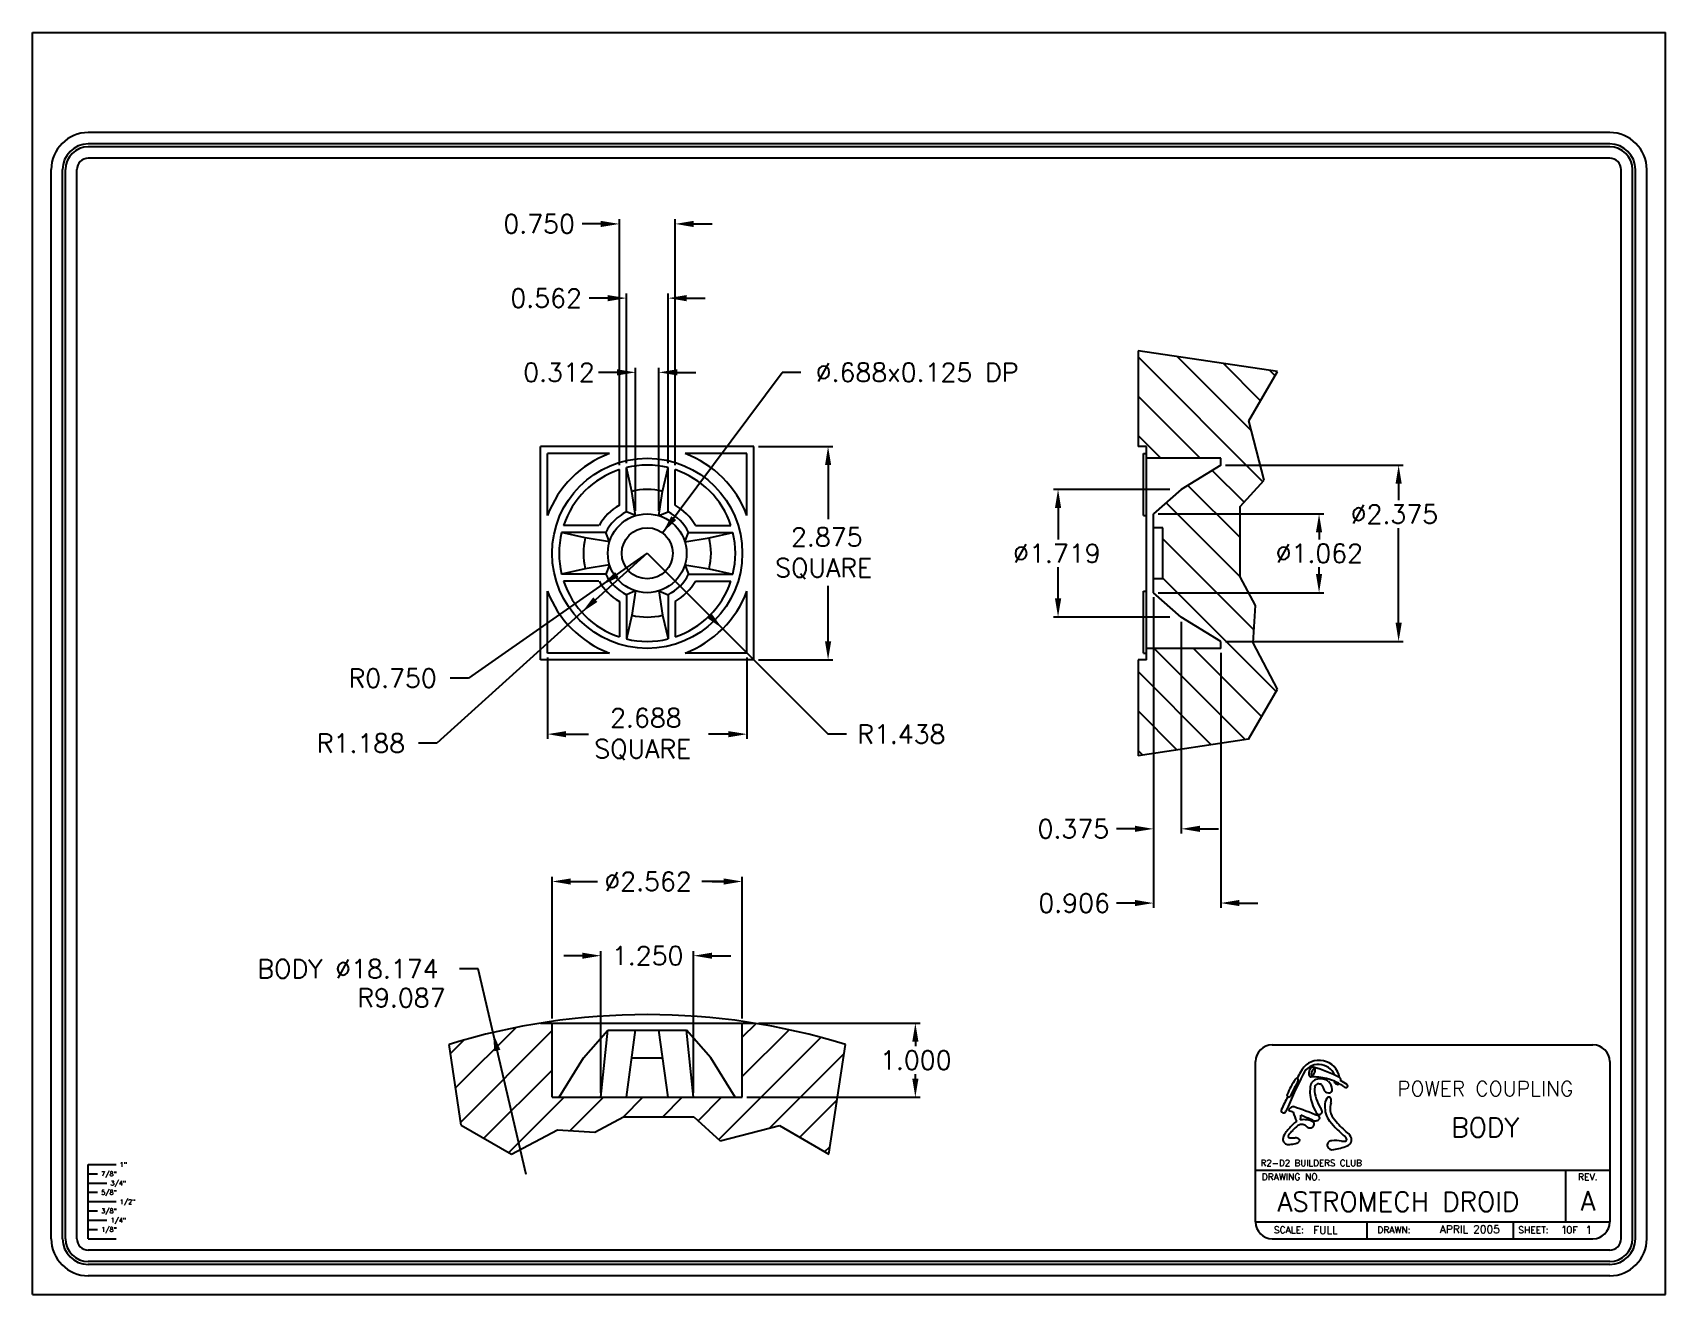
# Model space of a CAD drawing. Extents: x 0 to 22, y 0 to 17.
import ezdxf
from ezdxf.enums import TextEntityAlignment as Align

# ---------------------------------------------------------------- set-up
doc = ezdxf.new("R2010")
doc.units = 0
doc.layers.get('0').update_dxf_attribs({"linetype": 'CONTINUOUS'})
for name, color, linetype in [('BODY_-_POWER_COUPLING', 7, 'CONTINUOUS'), ('DIMENSIONS', 1, 'CONTINUOUS'), ('FORM', 5, 'CONTINUOUS')]:
    doc.layers.add(name, color=color, linetype=linetype)
doc.styles.get("Standard").update_dxf_attribs({"font": 'simplex.shx'})

msp = doc.modelspace()

# ---------------------------------------------------------------- linework, layer by layer
for p, q in [((0, 0), (0, 17)), ((0, 17), (22, 17)), ((22, 0), (22, 17)), ((9.718, 11.423), (6.843, 11.423)), ((6.843, 8.548), (6.843, 11.423)), ((6.937, 10.495), (6.937, 11.329)), ((7.771, 11.329), (6.937, 11.329)), ((9.625, 11.329), (8.791, 11.329)), ((9.625, 10.495), (9.625, 11.329)), ((9.718, 8.548), (9.718, 11.423)), ((6.937, 8.641), (6.937, 9.475)), ((9.625, 8.641), (9.625, 9.475)), ((7.771, 8.641), (6.937, 8.641)), ((9.625, 8.641), (8.791, 8.641)), ((9.718, 8.548), (6.843, 8.548)), ((0.75, 0.75), (0.75, 1.75)), ((0.75, 1.75), (1.125, 1.75)), ((0.75, 1.625), (0.875, 1.625)), ((0.75, 1.5), (1, 1.5)), ((0.75, 1.375), (0.875, 1.375)), ((0.75, 1.25), (1.125, 1.25)), ((0.75, 1.125), (0.875, 1.125)), ((0.75, 1), (1, 1)), ((0.75, 0.875), (0.875, 0.875)), ((0.75, 0.75), (1.125, 0.75)), ((0, 0), (22, 0))]:
    msp.add_line(p, q)
for radius in [1.281, 0.531, 0.344]:
    msp.add_circle((8.281, 9.985), radius)
for radius, start, end in [(1.188, 76.3122, 103.6878), (0.86, 76.0133, 104.0047), (0.625, 116.718, 153.282), (0.625, 26.718, 63.282), (1.188, 166.3122, 193.6878), (0.86, 166.0133, 194.0047), (0.86, 346.0133, 14.0047), (1.188, 346.3122, 13.6878), (0.625, 206.718, 243.282), (0.625, 296.718, 333.282), (0.86, 256.0133, 284.0047), (1.188, 256.3122, 283.6878)]:
    msp.add_arc((8.281, 9.985), radius, start, end)
at = {"layer": 'BODY_-_POWER_COUPLING'}
for p, q in [((16.775, 12.433), (14.895, 12.715)), ((14.895, 12.715), (14.895, 11.423)), ((16.578, 10.949), (14.895, 12.633)), ((16.424, 11.634), (15.422, 12.636)), ((16.547, 12.041), (16.046, 12.542)), ((16.389, 11.768), (16.775, 12.433)), ((16.742, 12.376), (16.67, 12.449)), ((15.731, 11.266), (14.895, 12.103)), ((16.596, 10.969), (16.389, 11.768)), ((15.201, 11.266), (14.895, 11.572)), ((15.009, 11.423), (14.895, 11.423)), ((14.969, 11.329), (15.009, 11.329)), ((14.969, 10.495), (14.969, 11.329)), ((15.009, 8.548), (15.009, 11.423)), ((16.009, 11.266), (15.009, 11.266)), ((16.009, 11.173), (16.009, 11.266)), ((7.906, 10.635), (7.906, 11.112)), ((8, 10.543), (8, 11.139)), ((8.073, 10.819), (8, 11.139)), ((8.489, 10.819), (8.562, 11.139)), ((8.562, 10.543), (8.562, 11.139)), ((8.656, 10.635), (8.656, 11.112)), ((16.009, 11.173), (15.478, 10.845)), ((16.325, 10.673), (15.895, 11.102)), ((8.125, 10.493), (8.073, 10.819)), ((8.437, 10.493), (8.489, 10.819)), ((15.478, 10.845), (15.103, 10.516)), ((16.271, 10.196), (15.567, 10.9)), ((16.271, 10.614), (16.596, 10.969)), ((16.271, 9.666), (15.272, 10.664)), ((16.271, 9.666), (16.271, 10.614)), ((7.631, 10.36), (7.154, 10.36)), ((8.125, 10.493), (8, 10.543)), ((8.437, 10.493), (8.562, 10.543)), ((8.93, 10.36), (9.408, 10.36)), ((14.969, 10.495), (15.009, 10.495)), ((15.103, 9.454), (15.103, 10.516)), ((7.723, 10.266), (7.127, 10.266)), ((7.447, 10.193), (7.127, 10.266)), ((7.773, 10.141), (7.447, 10.193)), ((7.773, 10.141), (7.723, 10.266)), ((8.789, 10.141), (8.839, 10.266)), ((8.789, 10.141), (9.115, 10.193)), ((8.839, 10.266), (9.435, 10.266)), ((9.115, 10.193), (9.435, 10.266)), ((15.228, 10.329), (15.103, 10.329)), ((15.228, 9.641), (15.228, 10.329)), ((16.458, 8.948), (15.228, 10.178)), ((7.447, 9.777), (7.127, 9.704)), ((7.723, 9.704), (7.127, 9.704)), ((7.773, 9.829), (7.447, 9.777)), ((7.773, 9.829), (7.723, 9.704)), ((8.789, 9.829), (8.839, 9.704)), ((8.789, 9.829), (9.115, 9.777)), ((8.839, 9.704), (9.435, 9.704)), ((9.115, 9.777), (9.435, 9.704)), ((7.631, 9.61), (7.154, 9.61)), ((8.125, 9.478), (8, 9.427)), ((8.125, 9.478), (8.073, 9.151)), ((8.437, 9.478), (8.562, 9.427)), ((8.437, 9.478), (8.489, 9.151)), ((8.93, 9.61), (9.408, 9.61)), ((14.969, 9.475), (15.009, 9.475)), ((14.969, 8.641), (14.969, 9.475)), ((15.228, 9.641), (15.103, 9.641)), ((16.754, 8.122), (15.228, 9.648)), ((16.478, 9.281), (16.271, 9.666)), ((7.906, 9.336), (7.906, 8.858)), ((8, 9.427), (8, 8.831)), ((8.562, 9.427), (8.562, 8.831)), ((8.656, 9.336), (8.656, 8.858)), ((15.478, 9.126), (15.103, 9.454)), ((16.448, 8.778), (16.478, 9.281)), ((8.073, 9.151), (8, 8.831)), ((8.489, 9.151), (8.562, 8.831)), ((16.009, 8.798), (15.478, 9.126)), ((14.969, 8.641), (15.009, 8.641)), ((16.009, 8.704), (15.009, 8.704)), ((16.343, 7.472), (15.111, 8.704)), ((16.56, 7.785), (15.642, 8.704)), ((16.009, 8.704), (16.009, 8.798)), ((16.773, 8.156), (16.448, 8.778)), ((15.009, 8.548), (14.895, 8.548)), ((14.895, 8.548), (14.895, 7.255)), ((15.882, 7.403), (14.895, 8.39)), ((16.384, 7.479), (16.773, 8.156)), ((15.421, 7.334), (14.895, 7.86)), ((16.384, 7.479), (14.895, 7.255)), ((14.96, 7.265), (14.895, 7.33)), ((5.699, 2.782), (6.513, 3.596)), ((5.768, 2.321), (7, 3.553)), ((6.843, 3.655), (9.718, 3.655)), ((7, 2.655), (7, 3.655)), ((7.421, 3.186), (7.75, 3.561)), ((7.656, 2.655), (7.75, 3.561)), ((7.75, 3.561), (8.812, 3.561)), ((8, 2.655), (8.125, 3.564)), ((8.562, 2.655), (8.437, 3.561)), ((9.14, 3.186), (8.812, 3.561)), ((8.906, 2.655), (8.812, 3.561)), ((9.562, 2.655), (9.562, 3.655)), ((9.562, 3.463), (9.749, 3.65)), ((9.562, 2.933), (10.195, 3.565)), ((5.774, 2.28), (5.611, 3.368)), ((5.63, 3.243), (5.815, 3.428)), ((9.245, 2.086), (10.622, 3.462)), ((10.729, 1.889), (10.951, 3.368)), ((7.093, 2.655), (7.421, 3.186)), ((8.073, 3.186), (8.489, 3.186)), ((9.468, 2.655), (9.14, 3.186)), ((9.93, 2.24), (10.932, 3.242)), ((6.081, 2.104), (7, 3.022)), ((6.418, 1.91), (7.163, 2.655)), ((7, 2.655), (9.562, 2.655)), ((7.244, 2.206), (7.693, 2.655)), ((7.962, 2.393), (8.224, 2.655)), ((8.492, 2.393), (8.754, 2.655)), ((8.969, 2.339), (9.284, 2.655)), ((10.337, 2.116), (10.838, 2.618)), ((5.774, 2.28), (6.452, 1.891)), ((6.452, 1.891), (7.074, 2.216)), ((7.074, 2.216), (7.577, 2.186)), ((7.577, 2.186), (7.962, 2.393)), ((7.962, 2.393), (8.909, 2.393)), ((8.909, 2.393), (9.265, 2.068)), ((9.265, 2.068), (10.064, 2.275)), ((10.064, 2.275), (10.729, 1.889)), ((10.672, 1.921), (10.744, 1.994))]:
    msp.add_line(p, q, dxfattribs=at)
for centre, radius, start, end in [((8.281, 9.985), 1.438, 110.7789, 159.2211), ((8.281, 9.985), 1.438, 20.7789, 69.2211), ((8.281, 9.985), 1.188, 108.4085, 161.5915), ((8.281, 9.985), 1.188, 18.4085, 71.5915), ((8.281, 9.985), 0.75, 120, 150), ((8.281, 9.985), 0.75, 30, 60), ((8.281, 9.985), 1.438, 200.7789, 249.2211), ((8.281, 9.985), 1.188, 198.4085, 251.5915), ((8.281, 9.985), 0.75, 210, 240), ((8.281, 9.985), 0.75, 300, 330), ((8.281, 9.985), 1.188, 288.4085, 341.5915), ((8.281, 9.985), 1.438, 290.7789, 339.2211), ((8.281, -5.318), 9.087, 72.9133, 107.0867)]:
    msp.add_arc(centre, radius, start, end, dxfattribs=at)
at = {"layer": 'DIMENSIONS'}
for p, q in [((7.656, 14.423), (7.406, 14.423)), ((7.906, 11.174), (7.906, 14.485)), ((8.656, 11.174), (8.656, 14.485)), ((8.906, 14.423), (9.156, 14.423)), ((7.75, 13.423), (7.5, 13.423)), ((8, 11.201), (8, 13.485)), ((8.562, 11.201), (8.562, 13.485)), ((8.812, 13.423), (9.062, 13.423)), ((7.875, 12.423), (7.625, 12.423)), ((8.125, 10.555), (8.125, 12.485)), ((8.437, 10.555), (8.437, 12.485)), ((8.487, 10.261), (10.099, 12.423)), ((8.687, 12.423), (8.937, 12.423)), ((10.349, 12.423), (10.099, 12.423)), ((9.781, 11.423), (10.781, 11.423)), ((10.718, 11.173), (10.718, 10.446)), ((16.072, 11.173), (18.469, 11.173)), ((15.325, 10.845), (13.755, 10.845)), ((18.406, 10.923), (18.406, 10.699)), ((13.817, 10.595), (13.817, 10.171)), ((15.166, 10.516), (17.396, 10.516)), ((17.334, 10.266), (17.334, 10.173)), ((18.406, 9.048), (18.406, 10.324)), ((8.281, 9.985), (5.447, 7.426)), ((8.281, 9.985), (5.874, 8.302)), ((8.281, 9.985), (10.718, 7.548)), ((13.817, 9.376), (13.817, 9.796)), ((17.334, 9.704), (17.334, 9.798)), ((10.718, 8.798), (10.718, 9.545)), ((15.103, 9.392), (15.103, 6.21)), ((15.103, 9.392), (15.103, 5.21)), ((15.166, 9.454), (17.396, 9.454)), ((15.325, 9.126), (13.755, 9.126)), ((15.478, 9.063), (15.478, 6.21)), ((16.009, 8.642), (16.009, 5.21)), ((16.072, 8.798), (18.469, 8.798)), ((6.937, 8.579), (6.937, 7.485)), ((9.625, 8.579), (9.625, 7.485)), ((9.781, 8.548), (10.781, 8.548)), ((5.874, 8.302), (5.624, 8.302)), ((7.187, 7.548), (7.488, 7.548)), ((9.375, 7.548), (9.105, 7.548)), ((10.968, 7.548), (10.718, 7.548)), ((5.447, 7.426), (5.197, 7.426)), ((14.853, 6.272), (14.603, 6.272)), ((15.728, 6.272), (15.978, 6.272)), ((7, 3.717), (7, 5.625)), ((7.25, 5.563), (7.609, 5.563)), ((9.312, 5.563), (9.018, 5.563)), ((9.156, 5.563), (9.406, 5.563)), ((9.562, 3.717), (9.562, 5.625)), ((14.853, 5.272), (14.603, 5.272)), ((16.259, 5.272), (16.509, 5.272)), ((7.656, 2.717), (7.656, 4.625)), ((8.906, 2.717), (8.906, 4.625)), ((7.406, 4.563), (7.156, 4.563)), ((9.156, 4.563), (9.406, 4.563)), ((6.001, 4.386), (5.751, 4.386)), ((6.652, 1.613), (6.001, 4.386)), ((9.781, 3.655), (11.957, 3.655)), ((11.894, 3.405), (11.894, 3.342)), ((11.894, 2.905), (11.894, 2.967)), ((9.624, 2.655), (11.957, 2.655))]:
    msp.add_line(p, q, dxfattribs=at)
for points in [[(7.656, 14.464), (7.656, 14.381), (7.906, 14.423)], [(8.906, 14.464), (8.906, 14.381), (8.656, 14.423)], [(7.75, 13.464), (7.75, 13.381), (8, 13.423)], [(8.812, 13.464), (8.812, 13.381), (8.562, 13.423)], [(7.875, 12.464), (7.875, 12.381), (8.125, 12.423)], [(8.687, 12.464), (8.687, 12.381), (8.437, 12.423)], [(10.677, 11.173), (10.76, 11.173), (10.718, 11.423)], [(18.365, 10.923), (18.448, 10.923), (18.406, 11.173)], [(13.775, 10.595), (13.859, 10.595), (13.817, 10.845)], [(8.605, 10.485), (8.671, 10.434), (8.487, 10.261)], [(17.292, 10.266), (17.375, 10.266), (17.334, 10.516)], [(7.848, 9.732), (7.896, 9.663), (7.666, 9.555)], [(17.292, 9.704), (17.375, 9.704), (17.334, 9.454)], [(7.553, 9.391), (7.61, 9.33), (7.4, 9.189)], [(13.775, 9.376), (13.859, 9.376), (13.817, 9.126)], [(9.09, 9.114), (9.148, 9.174), (9.297, 8.969)], [(18.365, 9.048), (18.448, 9.048), (18.406, 8.798)], [(10.677, 8.798), (10.76, 8.798), (10.718, 8.548)], [(7.187, 7.589), (7.187, 7.506), (6.937, 7.548)], [(9.375, 7.589), (9.375, 7.506), (9.625, 7.548)], [(14.853, 6.314), (14.853, 6.231), (15.103, 6.272)], [(15.728, 6.314), (15.728, 6.231), (15.478, 6.272)], [(7.25, 5.604), (7.25, 5.521), (7, 5.563)], [(9.312, 5.604), (9.312, 5.521), (9.562, 5.563)], [(14.853, 5.314), (14.853, 5.231), (15.103, 5.272)], [(16.259, 5.314), (16.259, 5.231), (16.009, 5.272)], [(7.406, 4.604), (7.406, 4.521), (7.656, 4.563)], [(9.156, 4.604), (9.156, 4.521), (8.906, 4.563)], [(6.221, 3.276), (6.302, 3.295), (6.202, 3.528)], [(11.853, 3.405), (11.936, 3.405), (11.894, 3.655)], [(11.853, 2.905), (11.936, 2.905), (11.894, 2.655)]]:
    msp.add_solid(points, dxfattribs=at)
at = {"layer": 'FORM'}
for p, q in [((21.25, 15.654), (0.75, 15.654)), ((21.25, 15.5), (0.75, 15.5)), ((21.25, 15.462), (0.75, 15.462)), ((21.25, 15.308), (0.75, 15.308)), ((0.25, 0.75), (0.25, 15.154)), ((0.404, 0.75), (0.404, 15.154)), ((0.442, 0.75), (0.442, 15.154)), ((0.596, 0.75), (0.596, 15.154)), ((21.404, 0.75), (21.404, 15.154)), ((21.558, 0.75), (21.558, 15.154)), ((21.596, 0.75), (21.596, 15.154)), ((21.75, 0.75), (21.75, 15.154)), ((21.25, 0.596), (0.75, 0.596)), ((21.25, 0.442), (0.75, 0.442)), ((21.25, 0.404), (0.75, 0.404)), ((21.25, 0.25), (0.75, 0.25))]:
    msp.add_line(p, q, dxfattribs=at)
at = {"layer": 'FORM', "linetype": 'CONTINUOUS'}
for p, q in [((16.703, 3.361), (21.025, 3.361)), ((16.478, 0.975), (16.478, 3.136)), ((21.25, 3.136), (21.25, 0.975)), ((16.478, 1.673), (21.25, 1.673)), ((20.655, 1.673), (20.655, 0.975)), ((16.478, 0.975), (21.25, 0.975)), ((17.978, 0.975), (17.978, 0.75)), ((19.95, 0.972), (19.95, 0.747)), ((16.703, 0.75), (21.025, 0.75))]:
    msp.add_line(p, q, dxfattribs=at)
at = {"layer": 'FORM', "color": 1}
msp.add_polyline3d([(17.276, 3.04, 0), (17.275, 3.041, 0), (17.274, 3.041, 0), (17.273, 3.041, 0), (17.272, 3.041, 0), (17.27, 3.041, 0), (17.269, 3.041, 0), (17.268, 3.04, 0), (17.267, 3.04, 0), (17.266, 3.039, 0), (17.265, 3.039, 0), (17.263, 3.038, 0), (17.262, 3.037, 0), (17.261, 3.036, 0), (17.259, 3.035, 0), (17.258, 3.034, 0), (17.257, 3.033, 0), (17.255, 3.032, 0), (17.254, 3.03, 0), (17.253, 3.029, 0), (17.252, 3.027, 0), (17.25, 3.025, 0), (17.249, 3.024, 0), (17.248, 3.022, 0), (17.246, 3.02, 0), (17.245, 3.018, 0), (17.244, 3.016, 0), (17.243, 3.014, 0), (17.242, 3.012, 0), (17.241, 3.01, 0), (17.239, 3.008, 0), (17.238, 3.006, 0), (17.237, 3.003, 0), (17.236, 3.001, 0), (17.236, 2.999, 0), (17.235, 2.997, 0), (17.234, 2.995, 0), (17.233, 2.992, 0), (17.233, 2.99, 0), (17.232, 2.988, 0), (17.231, 2.986, 0), (17.231, 2.983, 0), (17.23, 2.981, 0), (17.23, 2.979, 0), (17.23, 2.977, 0), (17.229, 2.975, 0), (17.229, 2.973, 0), (17.229, 2.971, 0), (17.229, 2.969, 0), (17.229, 2.968, 0), (17.229, 2.966, 0), (17.229, 2.964, 0), (17.229, 2.962, 0), (17.23, 2.961, 0), (17.23, 2.96, 0), (17.23, 2.958, 0), (17.231, 2.957, 0), (17.231, 2.956, 0), (17.232, 2.955, 0), (17.232, 2.954, 0), (17.233, 2.953, 0), (17.234, 2.952, 0), (17.234, 2.951, 0), (17.235, 2.951, 0), (17.236, 2.95, 0), (17.237, 2.95, 0), (17.238, 2.95, 0), (17.239, 2.95, 0), (17.24, 2.95, 0), (17.241, 2.95, 0), (17.242, 2.95, 0), (17.244, 2.95, 0), (17.245, 2.951, 0), (17.246, 2.951, 0), (17.247, 2.952, 0), (17.248, 2.953, 0), (17.25, 2.953, 0), (17.251, 2.954, 0), (17.252, 2.955, 0), (17.254, 2.957, 0), (17.255, 2.958, 0), (17.256, 2.959, 0), (17.258, 2.961, 0), (17.259, 2.962, 0), (17.26, 2.964, 0), (17.262, 2.965, 0), (17.263, 2.967, 0), (17.264, 2.969, 0), (17.265, 2.971, 0), (17.267, 2.973, 0), (17.268, 2.975, 0), (17.269, 2.977, 0), (17.27, 2.979, 0), (17.271, 2.981, 0), (17.272, 2.983, 0), (17.273, 2.985, 0), (17.274, 2.987, 0), (17.275, 2.989, 0), (17.276, 2.992, 0), (17.277, 2.994, 0), (17.278, 2.996, 0), (17.279, 2.998, 0), (17.279, 3.001, 0), (17.28, 3.003, 0), (17.28, 3.005, 0), (17.281, 3.007, 0), (17.282, 3.009, 0), (17.282, 3.011, 0), (17.282, 3.014, 0), (17.282, 3.016, 0), (17.283, 3.018, 0), (17.283, 3.019, 0), (17.283, 3.021, 0), (17.283, 3.023, 0), (17.283, 3.025, 0), (17.283, 3.027, 0), (17.283, 3.028, 0), (17.282, 3.03, 0), (17.282, 3.031, 0), (17.282, 3.032, 0), (17.281, 3.034, 0), (17.281, 3.035, 0), (17.28, 3.036, 0), (17.279, 3.037, 0), (17.279, 3.038, 0), (17.278, 3.039, 0), (17.277, 3.039, 0), (17.276, 3.04, 0), (17.276, 3.04, 0)], dxfattribs=at)
at = {"layer": 'FORM'}
for centre, radius, start, end in [((0.75, 15.154), 0.5, 90, 180), ((21.25, 15.154), 0.5, 0, 90), ((0.75, 15.154), 0.346, 90, 180), ((0.75, 15.154), 0.308, 90, 180), ((21.25, 15.154), 0.346, 0, 90), ((21.25, 15.154), 0.308, 0, 90), ((0.75, 15.154), 0.154, 90, 180), ((21.25, 15.154), 0.154, 0, 90), ((0.75, 0.75), 0.5, 180, 270), ((0.75, 0.75), 0.346, 180, 270), ((0.75, 0.75), 0.308, 180, 270), ((0.75, 0.75), 0.154, 180, 270), ((21.25, 0.75), 0.5, 270, 0), ((21.25, 0.75), 0.346, 270, 0), ((21.25, 0.75), 0.308, 270, 0), ((21.25, 0.75), 0.154, 270, 0)]:
    msp.add_arc(centre, radius, start, end, dxfattribs=at)
at = {"layer": 'FORM', "linetype": 'CONTINUOUS'}
for centre, start, end in [((16.703, 3.136), 90, 180), ((21.025, 3.136), 360, 90), ((16.703, 0.975), 180, 270), ((21.025, 0.975), 270, 0)]:
    msp.add_arc(centre, 0.225, start, end, dxfattribs=at)
at = {"layer": 'FORM', "color": 7}
for centre, radius, start, end in [((17.335, 2.875), 0.278, 18.2326, 154.6361), ((17.32, 2.877), 0.22, 85.4854, 155.5007), ((17.329, 2.86), 0.236, 23.4687, 88.1516), ((26.447, -1.666), 10.415, 153.5831, 156.6069), ((24.943, -1.125), 8.874, 152.341, 152.9694), ((17.331, 2.785), 0.116, 99.8697, 175.5952), ((17.352, 2.722), 0.182, 54.1043, 102.9674), ((17.362, 2.758), 0.148, 0.8907, 49.1139), ((17.429, 2.913), 0.124, 333.247, 339.1268), ((17.418, 2.904), 0.19, 5.638, 17.7915), ((25.042, -1.414), 9.096, 153.3711, 154.604), ((17.677, 2.732), 0.466, 172.3003, 200.1263), ((17.548, 2.754), 0.276, 171.5259, 197.4947), ((17.322, 2.787), 0.048, 100.0375, 170.9848), ((17.867, 2.831), 0.604, 195.3231, 209.2908), ((17.324, 2.718), 0.117, 68.785, 94.7421), ((17.307, 2.762), 0.0871, 20.1831, 47.8338), ((17.16, 2.686), 0.253, 14.2811, 24.9473), ((17.465, 2.784), 0.0699, 210.2865, 287.2592), ((17.466, 2.624), 0.0332, 69.7642, 151.8988), ((17.462, 2.621), 0.0368, 357.6694, 65.2511), ((17.471, 2.753), 0.0394, 291.9673, 10.2011), ((17.547, 2.854), 0.00713, 157.3748, 243.1832), ((17.713, 3.159), 0.354, 241.5397, 249.3399), ((17.589, 2.831), 0.00392, 246.7424, 343.5507), ((17.418, 2.904), 0.19, 336.9972, 341.1119), ((16.856, 2.477), 0.0328, 161.1287, 346.893), ((16.933, 2.484), 0.00917, 120.5491, 251.4839), ((17.104, 2.316), 0.248, 124.2548, 135.0129), ((15.699, -0.948), 3.638, 69.2866, 70.2231), ((16.983, 2.502), 0.0272, 76.4452, 134.3635), ((18.095, 2.805), 1.164, 197.5192, 203.9815), ((13.996, -5.973), 9.014, 68.3272, 70.6061), ((18.01, 2.862), 0.824, 200.6463, 210.0465), ((17.335, 2.464), 0.0413, 201.5645, 38.0941), ((16.875, 2.223), 0.561, 28.4319, 33.8655), ((17.717, 2.521), 0.305, 175.9752, 218.045), ((17.588, 2.552), 0.175, 149.9608, 183.0164), ((17.771, 2.498), 0.289, 162.8186, 185.355), ((17.739, 2.527), 0.262, 192.3535, 222.302), ((17.375, 2.614), 0.123, 345.3619, 2.6057), ((18.526, 0.861), 2.105, 137.4564, 141.4055), ((17.686, 1.488), 1.009, 134.541, 138.9147), ((17.16, 2.124), 0.244, 121.505, 139.0958), ((17.302, 1.933), 0.424, 126.6804, 139.7871), ((17.098, 2.205), 0.0841, 90, 125.5975), ((16.737, 2.434), 0.354, 346.5241, 356.715), ((17.125, 2.025), 0.329, 81.0168, 97.6796), ((15.699, -0.948), 3.638, 64.8574, 67.5151), ((17.107, 2.24), 0.0497, 63.4627, 100.742), ((17.111, 2.214), 0.0734, 50.0038, 75.5417), ((17.242, 2.344), 0.112, 221.1819, 237.6838), ((17.146, 2.156), 0.197, 58.748, 81.1062), ((17.213, 2.333), 0.0899, 250.0839, 281.7545), ((17.226, 2.287), 0.0415, 277.7057, 342.6988), ((17.278, 2.412), 0.0742, 243.4858, 285.1066), ((17.236, 2.292), 0.0343, 329.1857, 69.5272), ((17.289, 2.401), 0.0619, 277.7873, 324.4296), ((17.319, 2.379), 0.0245, 325.5245, 75.3405), ((18.685, 3.332), 1.567, 219.6028, 230.5002), ((18.64, 3.253), 1.419, 219.5063, 228.4276), ((17, 2.075), 0.155, 140.5469, 175.5193), ((16.89, 2.087), 0.0444, 178.8843, 204.47), ((16.904, 2.08), 0.0554, 192.6455, 248.2224), ((16.928, 2.126), 0.107, 245.4026, 275.4098), ((16.937, 2.134), 0.0204, 124.2549, 201.2233), ((16.943, 2.137), 0.0267, 201.8253, 267.1645), ((16.926, 2.426), 0.406, 271.6993, 283.3954), ((16.976, 2.347), 0.24, 261.666, 278.334), ((17.014, 2.023), 0.0874, 52.9907, 91.7489), ((16.999, 2.117), 0.0895, 283.5752, 324.5897), ((17.05, 2.075), 0.0238, 337.1416, 47.565), ((17.505, 2.009), 0.0608, 88.4325, 186.6263), ((17.514, 2.021), 0.0727, 195.7266, 285.3807), ((17.556, 1.522), 0.55, 81.4266, 95.2081), ((17.428, 2.665), 0.721, 278.3733, 293.1521), ((17.67, 2.211), 0.149, 257.5181, 277.231), ((17.658, 2.085), 0.0481, 12.0254, 52.1436), ((17.679, 2.089), 0.0274, 292.2603, 12.8674), ((17.545, 1.983), 0.259, 32.9711, 53.7284), ((17.686, 2.084), 0.0865, 287.7475, 27.3521)]:
    msp.add_arc(centre, radius, start, end, dxfattribs=at)
at = {"layer": 'FORM', "color": 5}
for centre, radius, start, end in [((18.671, 1.878), 1.947, 148.4149, 155.1985), ((19.048, 1.745), 2.296, 150.4088, 156.2074), ((17.032, 2.888), 0.0215, 335.3232, 152.6722), ((17.33, 2.97), 0.135, 145.6086, 184.3667), ((17.226, 2.961), 0.0308, 183.998, 273.3138), ((17.247, 3.028), 0.0336, 75.2447, 147.693), ((17.221, 1.871), 1.06, 78.393, 89.648), ((16.847, 1.492), 1.621, 61.6372, 75.392), ((17.209, 2.116), 0.825, 54.9325, 74.1529), ((17.586, 2.891), 0.041, 342.6983, 41.6728), ((17.427, 2.454), 0.469, 52.7669, 65.0636), ((16.926, 2.683), 0.0245, 152.1811, 330.991), ((17.698, 2.808), 0.023, 227.6203, 57.4121)]:
    msp.add_arc(centre, radius, start, end, dxfattribs=at)

# ---------------------------------------------------------------- texts
for s, p in [('1"', (1.174, 1.717)), ('7/8"', (0.924, 1.592)), ('3/4"', (1.049, 1.467)), ('5/8"', (0.924, 1.342)), ('3/8"', (0.924, 1.092)), ('1/2"', (1.174, 1.217)), ('1/8"', (0.924, 0.842)), ('1/4"', (1.049, 0.967))]:
    msp.add_text(s, height=0.0625).set_placement(p)
at = {"layer": 'DIMENSIONS'}
for s, p in [('0.750', (6.343, 14.298)), ('0.562', (6.437, 13.298)), ('0.312', (6.61, 12.298)), ('%%c.688x0.125 DP', (10.551, 12.298)), ('%%c2.375', (17.76, 10.387)), ('2.875', (10.218, 10.08)), ('SQUARE', (10.004, 9.664)), ('%%c1.719', (13.212, 9.859)), ('%%c1.062', (16.748, 9.86)), ('R0.750', (4.256, 8.177)), ('2.688', (7.781, 7.643)), ('R1.188', (3.829, 7.301)), ('R1.438', (11.111, 7.423)), ('SQUARE', (7.567, 7.226)), ('0.375', (13.541, 6.147)), ('%%c2.562', (7.703, 5.438)), ('0.906', (13.552, 5.147)), ('1.250', (7.805, 4.438)), ('BODY %%c18.174', (3.027, 4.261)), ('R9.087', (4.375, 3.871)), ('1.000', (11.418, 3.03))]:
    msp.add_text(s, height=0.25, dxfattribs=at).set_placement(p)
at = {"layer": 'FORM'}
for s, height, p in [('POWER COUPLING', 0.2, (19.573, 2.671)), ('BODY', 0.2605, (19.573, 2.119))]:
    msp.add_text(s, height=height, dxfattribs=at).set_placement(p, align=Align.CENTER)
at = {"layer": 'FORM', "color": 7}
msp.add_text('R2-D2 BUILDERS CLUB', height=0.08615, dxfattribs=at).set_placement((16.546, 1.727))
at = {"layer": 'FORM', "linetype": 'CONTINUOUS'}
for s, height, p in [('DRAWING NO.', 0.09003, (16.561, 1.538)), ('SCALE:', 0.09, (16.725, 0.824)), ('DRAWN:', 0.09, (18.119, 0.824)), ('SHEET:   OF', 0.09003, (20.018, 0.823))]:
    msp.add_text(s, height=height, dxfattribs=at).set_placement(p)
msp.add_text('REV.', height=0.09, dxfattribs=at).set_placement((20.955, 1.538), align=Align.CENTER)
at = {"layer": 'FORM'}
for s, height, p in [('ASTROMECH DROID', 0.26052, (16.771, 1.118)), ('A', 0.261, (20.857, 1.128)), ('FULL', 0.1042, (17.254, 0.814)), ('1   1', 0.1042, (20.593, 0.817))]:
    msp.add_text(s, height=height, dxfattribs=at).set_placement(p)
msp.add_text('APRIL 2005', height=0.1042, dxfattribs=at).set_placement((19.77, 0.825), align=Align.RIGHT)

doc.saveas('drawing.dxf')
